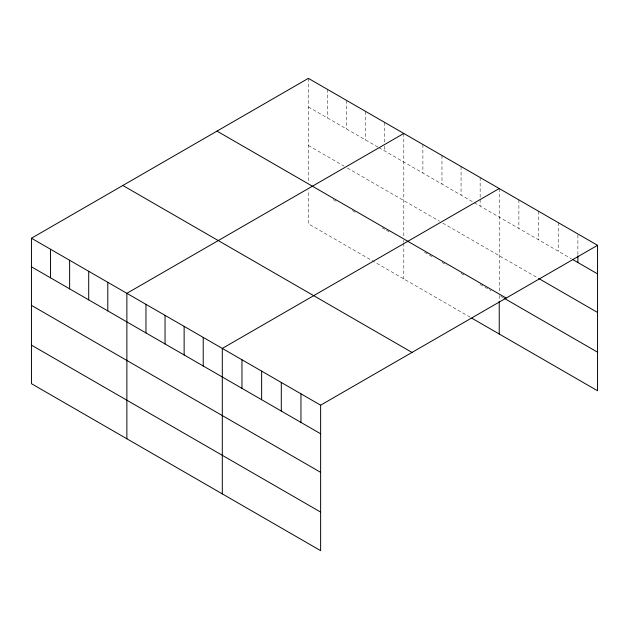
<?xml version="1.0" encoding="UTF-8"?>
<svg xmlns="http://www.w3.org/2000/svg" width="629" height="629" viewBox="0 0 629 629"><rect width="100%" height="100%" fill="white"/><g stroke="black" fill="none" stroke-linecap="round" stroke-linejoin="round"><path stroke-width="0.47" stroke-dasharray="3.15 2.36" d="M308.375 78.358L308.375 182.402M308.375 106.93L378.076 147.17M378.91 147.65L473.503 202.271M474.337 202.742L571.329 258.747M308.375 145.503L344.055 166.103M347.381 168.014L439.482 221.196M442.808 223.114L537.74 277.924M333.268 199.613L336.586 201.532M352.358 210.629L355.676 212.547M382.228 227.879L384.72 229.318M386.379 230.277L389.697 232.187M424.551 252.315L432.021 256.624M441.975 262.372L446.952 265.249M461.057 273.395L464.383 275.305M480.147 284.41L490.934 290.637M500.873 296.377L503.326 297.792M470.185 317.236L308.375 223.814L308.375 190.06M577.886 234.908L577.886 255.861M558.222 222.603L558.222 251.175M538.558 211.25L538.558 239.822M518.894 199.896L518.894 228.469M499.229 188.543L499.229 292.587M499.229 295.426L499.229 300.253M480.147 177.527L480.147 198.481M480.147 199.432L480.147 206.1M461.057 166.504L461.057 195.084M441.975 155.489L441.975 184.061M422.892 144.466L422.892 173.046M403.802 133.45L403.802 237.495M403.802 240.333L403.802 242.267M403.802 243.226L403.802 278.906M384.72 122.427L384.72 142.429M384.72 146.243L384.72 151.007M365.63 111.412L365.63 139.984M346.548 100.388L346.548 128.969M327.465 89.373L327.465 117.945"/><path stroke-width="0.94" d="M31.45 238.234L320.625 405.186L320.625 550.642L31.45 383.69L31.45 238.234L308.375 78.358L597.55 245.31L597.55 390.766L471.844 318.188M403.802 133.45L126.877 293.326L126.877 438.79M499.229 188.543L222.304 348.427L222.304 493.883M320.625 405.186L597.55 245.31M572.972 259.691L597.55 273.882M538.558 278.395L597.55 312.456M216.989 131.115L506.164 298.067M504.144 298.264L597.55 352.193M122.836 185.476L412.011 352.429M31.45 266.814L320.625 433.766M31.45 305.38L320.625 472.332M31.45 345.124L320.625 512.077M577.886 255.861L577.886 262.529M499.229 301.212L499.229 333.999M300.961 393.833L300.961 422.413M281.297 382.479L281.297 411.059M261.633 371.134L261.633 399.706M241.968 359.78L241.968 388.352M203.222 337.403L203.222 365.984M184.132 326.388L184.132 354.96M165.05 315.365L165.05 343.945M145.959 304.35L145.959 332.922M107.795 282.311L107.795 310.883M88.705 271.296L88.705 299.868M69.622 260.272L69.622 288.853M50.532 249.257L50.532 277.829"/></g></svg>
